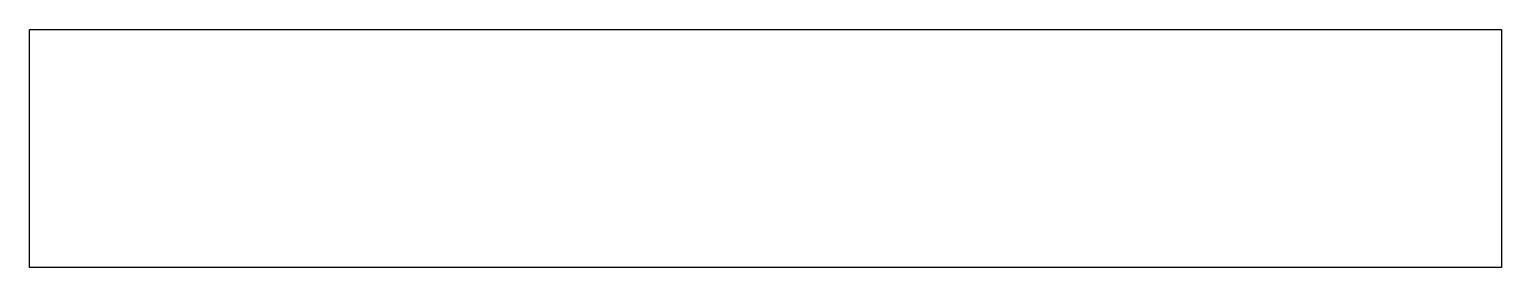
# Model space of a CAD drawing. Units: millimetres at full size, sheet at 1:100. Extents: x -13408 to 16041, y -10653 to -5878.
import ezdxf

# ---------------------------------------------------------------- set-up
doc = ezdxf.new("R2010")
doc.units = ezdxf.units.MM
doc.header["$LTSCALE"] = 100
doc.layers.add('0-0', color=7, linetype='Continuous')

msp = doc.modelspace()

# ---------------------------------------------------------------- linework, layer by layer
at = {"layer": '0-0'}
msp.add_lwpolyline([(-13408.2, -5877.6), (16040.8, -5877.6), (16040.8, -10653.1), (-13408.2, -10653.1)], close=True, dxfattribs=at)

doc.saveas('drawing.dxf')
